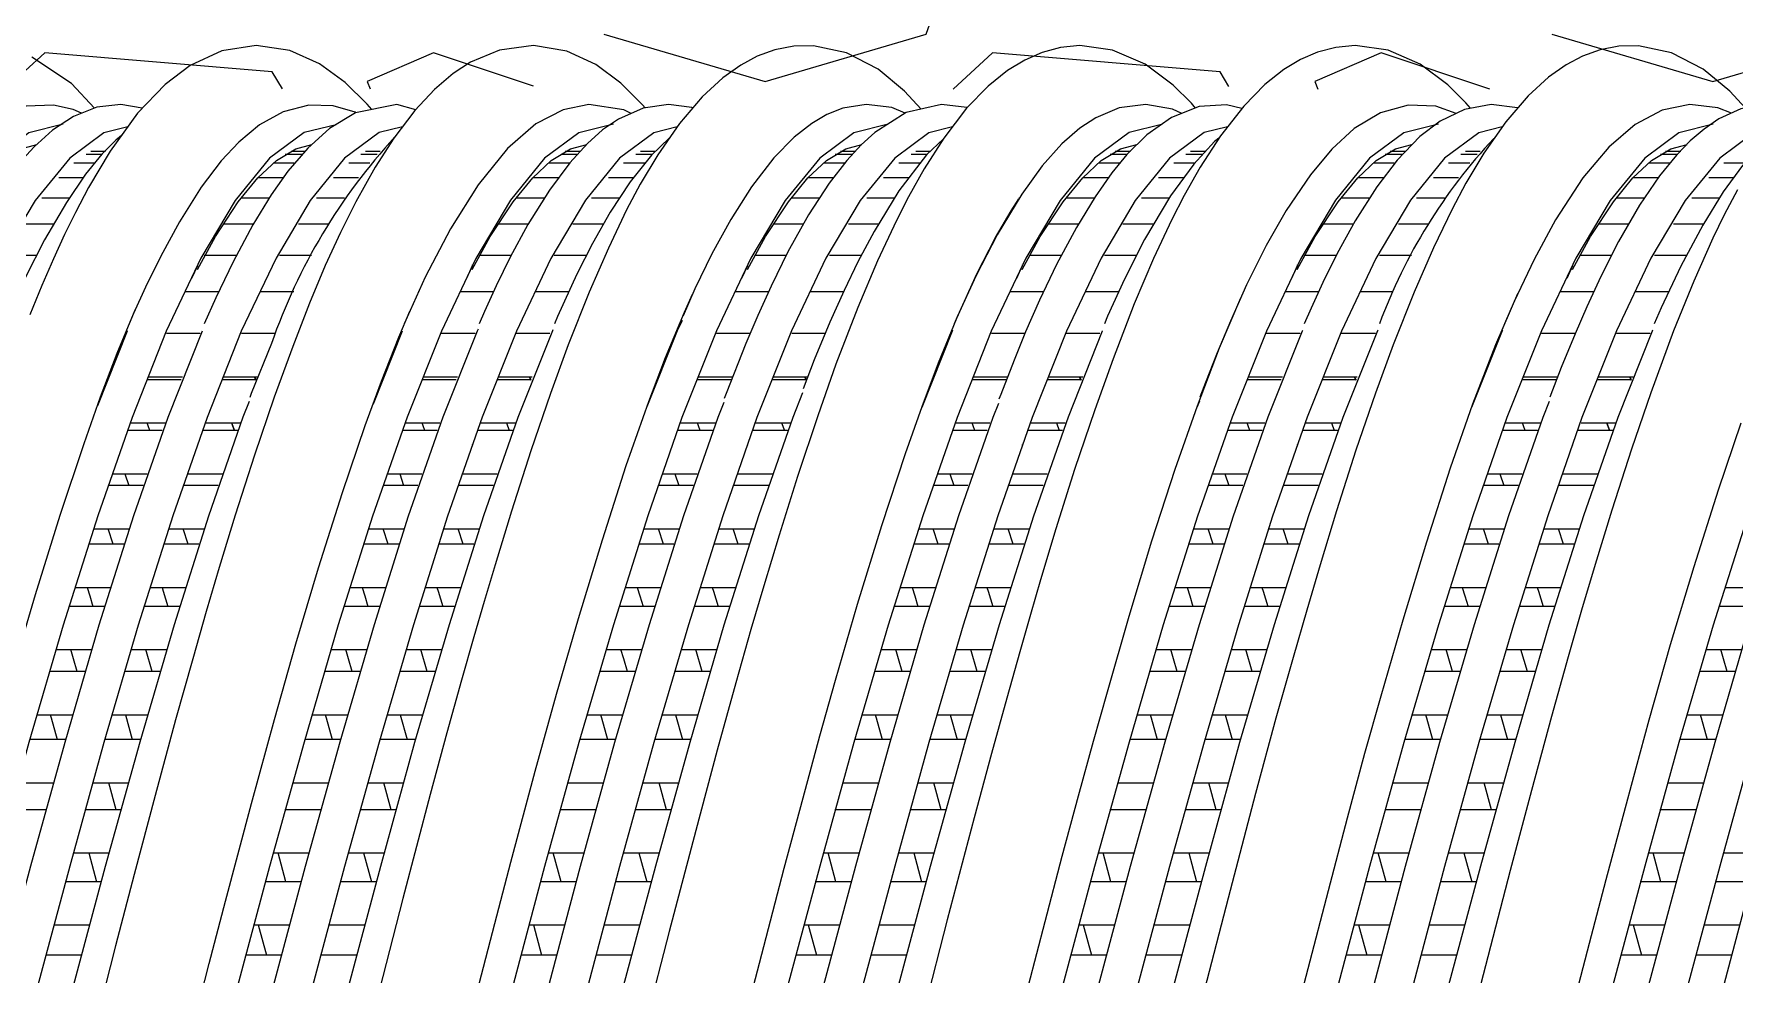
# Model space of a CAD drawing. Header units: millimetres. Extents: x 4229 to 8429, y -1187 to 1783.
# Drawn here: x 7716.8 to 7805.6, y 1086.8 to 1136 of the extents above; entities that cross this region are included whole.
import ezdxf

# ---------------------------------------------------------------- set-up
doc = ezdxf.new("R2010")
doc.units = ezdxf.units.MM

msp = doc.modelspace()

# ---------------------------------------------------------------- linework, layer by layer
at = {"lineweight": 5}
for p, q in [((7763.377, 1135.951), (7765.852, 1142.881)), ((7746.548, 1135.951), (7754.962, 1133.477)), ((7754.962, 1133.477), (7763.377, 1135.951)), ((7796.044, 1135.951), (7804.459, 1133.477)), ((7804.459, 1133.477), (7812.873, 1135.951)), ((7717.345, 1134.962), (7715.291, 1133.086)), ((7729.224, 1133.972), (7717.345, 1134.962)), ((7737.639, 1134.962), (7734.174, 1133.477)), ((7742.861, 1133.221), (7737.639, 1134.962)), ((7766.842, 1134.962), (7764.778, 1133.077)), ((7778.721, 1133.972), (7766.841, 1134.962)), ((7787.135, 1134.962), (7783.67, 1133.477)), ((7792.804, 1133.072), (7787.135, 1134.962)), ((7729.767, 1133.084), (7729.224, 1133.972)), ((7779.183, 1133.216), (7778.721, 1133.972)), ((7734.174, 1133.477), (7734.331, 1133.083)), ((7783.67, 1133.477), (7783.832, 1133.074)), ((7719.973, 1129.196), (7718.865, 1129.196)), ((7720.355, 1129.655), (7719.499, 1129.655)), ((7720.508, 1129.808), (7719.745, 1129.808)), ((7730.372, 1129.196), (7729.277, 1129.196)), ((7730.813, 1129.655), (7729.9, 1129.655)), ((7730.927, 1129.808), (7730.216, 1129.808)), ((7734.327, 1129.196), (7733.218, 1129.196)), ((7734.708, 1129.655), (7733.853, 1129.655)), ((7734.861, 1129.808), (7734.098, 1129.808)), ((7744.767, 1129.196), (7743.647, 1129.196)), ((7745.154, 1129.655), (7744.321, 1129.655)), ((7745.318, 1129.808), (7744.52, 1129.808)), ((7748.684, 1129.196), (7747.576, 1129.196)), ((7749.066, 1129.655), (7748.21, 1129.655)), ((7749.218, 1129.808), (7748.455, 1129.808)), ((7759.103, 1129.196), (7758.009, 1129.196)), ((7759.545, 1129.655), (7758.631, 1129.655)), ((7759.692, 1129.808), (7758.894, 1129.808)), ((7763.058, 1129.196), (7761.95, 1129.196)), ((7763.44, 1129.655), (7762.584, 1129.655)), ((7763.592, 1129.808), (7762.829, 1129.808)), ((7773.492, 1129.196), (7772.372, 1129.196)), ((7773.896, 1129.655), (7772.982, 1129.655)), ((7774.043, 1129.808), (7773.245, 1129.808)), ((7777.409, 1129.196), (7776.301, 1129.196)), ((7777.791, 1129.655), (7776.935, 1129.655)), ((7777.943, 1129.808), (7777.18, 1129.808)), ((7787.815, 1129.196), (7786.72, 1129.196)), ((7788.256, 1129.655), (7787.343, 1129.655)), ((7788.404, 1129.808), (7787.606, 1129.808)), ((7791.77, 1129.196), (7790.661, 1129.196)), ((7792.151, 1129.655), (7791.295, 1129.655)), ((7792.304, 1129.808), (7791.541, 1129.808)), ((7802.227, 1129.196), (7801.107, 1129.196)), ((7802.631, 1129.655), (7801.717, 1129.655)), ((7802.779, 1129.808), (7801.981, 1129.808)), ((7806.145, 1129.196), (7805.036, 1129.196)), ((7719.374, 1128.433), (7718.071, 1128.433)), ((7729.808, 1128.433), (7728.485, 1128.433)), ((7733.727, 1128.433), (7732.424, 1128.433)), ((7744.166, 1128.433), (7742.842, 1128.433)), ((7748.085, 1128.433), (7746.781, 1128.433)), ((7758.544, 1128.433), (7757.204, 1128.433)), ((7762.459, 1128.433), (7761.155, 1128.433)), ((7772.895, 1128.433), (7771.555, 1128.433)), ((7776.81, 1128.433), (7775.506, 1128.433)), ((7787.256, 1128.433), (7785.915, 1128.433)), ((7791.17, 1128.433), (7789.867, 1128.433)), ((7801.626, 1128.433), (7800.303, 1128.433)), ((7805.545, 1128.433), (7804.242, 1128.433)), ((7718.641, 1127.373), (7717.185, 1127.373)), ((7725.141, 1127.373), (7725.139, 1127.373)), ((7725.314, 1127.619), (7725.314, 1127.626)), ((7729.068, 1127.373), (7727.602, 1127.373)), ((7732.994, 1127.373), (7731.538, 1127.373)), ((7739.499, 1127.373), (7739.496, 1127.373)), ((7739.671, 1127.619), (7739.671, 1127.626)), ((7743.425, 1127.373), (7741.959, 1127.373)), ((7747.351, 1127.373), (7745.895, 1127.373)), ((7753.873, 1127.373), (7753.87, 1127.373)), ((7754.045, 1127.619), (7754.045, 1127.626)), ((7757.799, 1127.373), (7756.333, 1127.373)), ((7761.725, 1127.373), (7760.269, 1127.373)), ((7768.224, 1127.373), (7768.221, 1127.373)), ((7768.397, 1127.619), (7768.397, 1127.626)), ((7772.126, 1127.373), (7770.69, 1127.373)), ((7776.076, 1127.373), (7774.62, 1127.373)), ((7782.584, 1127.373), (7782.582, 1127.373)), ((7782.757, 1127.619), (7782.757, 1127.626)), ((7786.511, 1127.373), (7785.045, 1127.373)), ((7790.437, 1127.373), (7788.981, 1127.373)), ((7796.959, 1127.373), (7796.957, 1127.373)), ((7797.132, 1127.619), (7797.132, 1127.626)), ((7800.885, 1127.373), (7799.42, 1127.373)), ((7804.812, 1127.373), (7803.356, 1127.373)), ((7717.804, 1126.021), (7716.24, 1126.021)), ((7728.226, 1126.021), (7726.66, 1126.021)), ((7732.157, 1126.021), (7730.593, 1126.021)), ((7742.6, 1126.021), (7741.017, 1126.021)), ((7746.515, 1126.021), (7744.921, 1126.021)), ((7756.974, 1126.021), (7755.409, 1126.021)), ((7760.889, 1126.021), (7759.324, 1126.021)), ((7771.326, 1126.021), (7769.761, 1126.021)), ((7775.24, 1126.021), (7773.646, 1126.021)), ((7785.686, 1126.021), (7784.121, 1126.021)), ((7789.6, 1126.021), (7788.036, 1126.021)), ((7800.044, 1126.021), (7798.478, 1126.021)), ((7803.975, 1126.021), (7802.411, 1126.021)), ((7716.915, 1124.385), (7715.245, 1124.385)), ((7725.314, 1123.849), (7725.007, 1123.185)), ((7725.314, 1123.89), (7725.314, 1123.849)), ((7727.343, 1124.385), (7725.672, 1124.385)), ((7731.272, 1124.385), (7729.602, 1124.385)), ((7739.671, 1123.849), (7739.364, 1123.185)), ((7739.671, 1123.89), (7739.671, 1123.849)), ((7741.7, 1124.385), (7740.029, 1124.385)), ((7745.626, 1124.385), (7743.956, 1124.385)), ((7754.045, 1123.849), (7753.738, 1123.185)), ((7754.045, 1123.89), (7754.045, 1123.849)), ((7756.074, 1124.385), (7754.403, 1124.385)), ((7760.003, 1124.385), (7758.333, 1124.385)), ((7768.397, 1123.849), (7768.089, 1123.185)), ((7768.397, 1123.89), (7768.397, 1123.849)), ((7770.428, 1124.385), (7768.795, 1124.385)), ((7774.351, 1124.385), (7772.681, 1124.385)), ((7782.757, 1123.849), (7782.45, 1123.185)), ((7782.757, 1123.89), (7782.757, 1123.849)), ((7784.786, 1124.385), (7783.115, 1124.385)), ((7788.715, 1124.385), (7787.045, 1124.385)), ((7797.132, 1123.849), (7796.825, 1123.185)), ((7797.132, 1123.89), (7797.132, 1123.849)), ((7799.161, 1124.385), (7797.49, 1124.385)), ((7803.086, 1124.385), (7801.416, 1124.385)), ((7722.497, 1122.476), (7722.493, 1122.476)), ((7726.413, 1122.476), (7724.702, 1122.476)), ((7730.351, 1122.476), (7728.616, 1122.476)), ((7736.854, 1122.476), (7736.85, 1122.476)), ((7740.77, 1122.476), (7739.059, 1122.476)), ((7744.686, 1122.476), (7742.976, 1122.476)), ((7751.228, 1122.476), (7751.224, 1122.476)), ((7755.144, 1122.476), (7753.433, 1122.476)), ((7759.082, 1122.476), (7757.347, 1122.476)), ((7765.579, 1122.476), (7765.575, 1122.476)), ((7769.495, 1122.476), (7767.784, 1122.476)), ((7773.411, 1122.476), (7771.701, 1122.476)), ((7779.94, 1122.476), (7779.936, 1122.476)), ((7783.856, 1122.476), (7782.145, 1122.476)), ((7787.771, 1122.476), (7786.061, 1122.476)), ((7794.315, 1122.476), (7794.311, 1122.476)), ((7798.23, 1122.476), (7796.52, 1122.476)), ((7802.169, 1122.476), (7800.434, 1122.476)), ((7725.457, 1120.306), (7723.701, 1120.306)), ((7729.368, 1120.306), (7727.618, 1120.306)), ((7736.009, 1120.433), (7734.492, 1116.609)), ((7739.814, 1120.306), (7738.058, 1120.306)), ((7743.725, 1120.306), (7741.976, 1120.306)), ((7754.199, 1120.306), (7752.432, 1120.306)), ((7758.127, 1120.306), (7756.36, 1120.306)), ((7768.539, 1120.306), (7766.783, 1120.306)), ((7772.45, 1120.306), (7770.701, 1120.306)), ((7782.9, 1120.306), (7781.144, 1120.306)), ((7786.839, 1120.306), (7785.072, 1120.306)), ((7797.274, 1120.306), (7795.519, 1120.306)), ((7801.186, 1120.306), (7799.436, 1120.306)), ((7724.474, 1117.888), (7722.691, 1117.888)), ((7722.756, 1118.049), (7724.538, 1118.049)), ((7728.385, 1117.888), (7726.608, 1117.888)), ((7726.694, 1118.049), (7728.476, 1118.049)), ((7728.375, 1117.864), (7728.302, 1118.049)), ((7728.397, 1117.849), (7728.32, 1118.049)), ((7738.832, 1117.888), (7737.048, 1117.888)), ((7737.113, 1118.049), (7738.896, 1118.049)), ((7742.742, 1117.888), (7740.965, 1117.888)), ((7741.029, 1118.049), (7742.807, 1118.049)), ((7742.733, 1117.864), (7742.659, 1118.049)), ((7742.755, 1117.849), (7742.677, 1118.049)), ((7753.206, 1117.888), (7751.422, 1117.888)), ((7751.487, 1118.049), (7753.27, 1118.049)), ((7757.116, 1117.888), (7755.339, 1117.888)), ((7755.426, 1118.049), (7757.207, 1118.049)), ((7757.107, 1117.864), (7757.033, 1118.049)), ((7757.129, 1117.849), (7757.051, 1118.049)), ((7767.557, 1117.888), (7765.774, 1117.888)), ((7765.838, 1118.049), (7767.621, 1118.049)), ((7771.495, 1117.888), (7769.712, 1117.888)), ((7769.777, 1118.049), (7771.559, 1118.049)), ((7771.458, 1117.864), (7771.384, 1118.049)), ((7771.48, 1117.849), (7771.402, 1118.049)), ((7781.917, 1117.888), (7780.134, 1117.888)), ((7780.199, 1118.049), (7781.981, 1118.049)), ((7785.855, 1117.888), (7784.073, 1117.888)), ((7784.115, 1118.049), (7785.892, 1118.049)), ((7785.818, 1117.864), (7785.745, 1118.049)), ((7785.84, 1117.849), (7785.763, 1118.049)), ((7796.292, 1117.888), (7794.509, 1117.888)), ((7794.573, 1118.049), (7796.356, 1118.049)), ((7800.203, 1117.888), (7798.426, 1117.888)), ((7798.512, 1118.049), (7800.294, 1118.049)), ((7800.193, 1117.864), (7800.12, 1118.049)), ((7800.215, 1117.849), (7800.138, 1118.049)), ((7777.644, 1116.775), (7777.51, 1116.438)), ((7723.478, 1115.236), (7721.676, 1115.236)), ((7721.824, 1115.631), (7723.624, 1115.631)), ((7727.417, 1115.236), (7725.616, 1115.236)), ((7725.736, 1115.631), (7727.547, 1115.631)), ((7727.095, 1115.631), (7727.242, 1115.236)), ((7727.097, 1115.631), (7727.246, 1115.236)), ((7737.835, 1115.236), (7736.033, 1115.236)), ((7736.181, 1115.631), (7737.981, 1115.631)), ((7741.765, 1115.236), (7739.951, 1115.236)), ((7740.122, 1115.631), (7741.917, 1115.631)), ((7741.453, 1115.631), (7741.599, 1115.236)), ((7741.454, 1115.631), (7741.603, 1115.236)), ((7752.209, 1115.236), (7750.407, 1115.236)), ((7750.555, 1115.631), (7752.355, 1115.631)), ((7756.139, 1115.236), (7754.325, 1115.236)), ((7754.467, 1115.631), (7756.278, 1115.631)), ((7755.827, 1115.631), (7755.973, 1115.236)), ((7755.828, 1115.631), (7755.977, 1115.236)), ((7766.56, 1115.236), (7764.758, 1115.236)), ((7764.906, 1115.631), (7766.706, 1115.631)), ((7770.499, 1115.236), (7768.698, 1115.236)), ((7768.818, 1115.631), (7770.629, 1115.631)), ((7770.178, 1115.631), (7770.324, 1115.236)), ((7770.179, 1115.631), (7770.328, 1115.236)), ((7780.921, 1115.236), (7779.119, 1115.236)), ((7779.267, 1115.631), (7781.067, 1115.631)), ((7784.851, 1115.236), (7783.037, 1115.236)), ((7783.208, 1115.631), (7785.002, 1115.631)), ((7784.538, 1115.631), (7784.685, 1115.236)), ((7784.54, 1115.631), (7784.689, 1115.236)), ((7795.296, 1115.236), (7793.494, 1115.236)), ((7793.642, 1115.631), (7795.442, 1115.631)), ((7799.234, 1115.236), (7797.433, 1115.236)), ((7797.583, 1115.631), (7799.377, 1115.631)), ((7798.913, 1115.631), (7799.06, 1115.236)), ((7798.915, 1115.631), (7799.063, 1115.236)), ((7725.314, 1114.505), (7725.314, 1114.473)), ((7739.671, 1114.505), (7739.671, 1114.473)), ((7754.045, 1114.505), (7754.045, 1114.473)), ((7768.397, 1114.505), (7768.397, 1114.473)), ((7782.757, 1114.505), (7782.757, 1114.473)), ((7797.132, 1114.505), (7797.132, 1114.473)), ((7722.476, 1112.367), (7720.661, 1112.367)), ((7720.874, 1112.979), (7722.687, 1112.979)), ((7721.523, 1112.979), (7721.731, 1112.367)), ((7726.408, 1112.367), (7724.577, 1112.367)), ((7724.783, 1112.979), (7726.62, 1112.979)), ((7736.834, 1112.367), (7735.019, 1112.367)), ((7735.231, 1112.979), (7737.045, 1112.979)), ((7735.88, 1112.979), (7736.088, 1112.367)), ((7740.765, 1112.367), (7738.934, 1112.367)), ((7739.14, 1112.979), (7740.969, 1112.979)), ((7751.208, 1112.367), (7749.393, 1112.367)), ((7749.605, 1112.979), (7751.419, 1112.979)), ((7750.254, 1112.979), (7750.462, 1112.367)), ((7755.139, 1112.367), (7753.308, 1112.367)), ((7753.514, 1112.979), (7755.343, 1112.979)), ((7765.559, 1112.367), (7763.744, 1112.367)), ((7763.956, 1112.979), (7765.77, 1112.979)), ((7764.605, 1112.979), (7764.813, 1112.367)), ((7769.49, 1112.367), (7767.66, 1112.367)), ((7767.865, 1112.979), (7769.694, 1112.979)), ((7779.919, 1112.367), (7778.104, 1112.367)), ((7778.317, 1112.979), (7780.13, 1112.979)), ((7778.965, 1112.979), (7779.174, 1112.367)), ((7783.851, 1112.367), (7782.02, 1112.367)), ((7782.225, 1112.979), (7784.054, 1112.979)), ((7794.294, 1112.367), (7792.479, 1112.367)), ((7792.692, 1112.979), (7794.505, 1112.979)), ((7793.34, 1112.979), (7793.549, 1112.367)), ((7798.234, 1112.367), (7796.395, 1112.367)), ((7796.6, 1112.979), (7798.429, 1112.979)), ((7719.91, 1110.11), (7721.737, 1110.11)), ((7720.92, 1109.299), (7720.66, 1110.11)), ((7723.827, 1110.11), (7725.658, 1110.11)), ((7724.833, 1109.299), (7724.573, 1110.11)), ((7734.267, 1110.11), (7736.094, 1110.11)), ((7735.277, 1109.299), (7735.017, 1110.11)), ((7738.184, 1110.11), (7740.015, 1110.11)), ((7739.19, 1109.299), (7738.93, 1110.11)), ((7748.641, 1110.11), (7750.468, 1110.11)), ((7749.651, 1109.299), (7749.391, 1110.11)), ((7752.558, 1110.11), (7754.389, 1110.11)), ((7753.564, 1109.299), (7753.304, 1110.11)), ((7762.992, 1110.11), (7764.819, 1110.11)), ((7764.002, 1109.299), (7763.742, 1110.11)), ((7766.909, 1110.11), (7768.74, 1110.11)), ((7767.915, 1109.299), (7767.655, 1110.11)), ((7777.353, 1110.11), (7779.18, 1110.11)), ((7778.362, 1109.299), (7778.103, 1110.11)), ((7781.269, 1110.11), (7783.101, 1110.11)), ((7782.276, 1109.299), (7782.016, 1110.11)), ((7791.728, 1110.11), (7793.555, 1110.11)), ((7792.737, 1109.299), (7792.478, 1110.11)), ((7795.644, 1110.11), (7797.476, 1110.11)), ((7796.651, 1109.299), (7796.391, 1110.11)), ((7721.474, 1109.299), (7719.648, 1109.299)), ((7725.391, 1109.299), (7723.561, 1109.299)), ((7735.831, 1109.299), (7734.005, 1109.299)), ((7739.748, 1109.299), (7737.918, 1109.299)), ((7750.205, 1109.299), (7748.379, 1109.299)), ((7754.122, 1109.299), (7752.292, 1109.299)), ((7764.556, 1109.299), (7762.73, 1109.299)), ((7768.473, 1109.299), (7766.643, 1109.299)), ((7778.916, 1109.299), (7777.091, 1109.299)), ((7782.853, 1109.299), (7781.004, 1109.299)), ((7793.291, 1109.299), (7791.466, 1109.299)), ((7797.208, 1109.299), (7795.378, 1109.299)), ((7718.932, 1107.042), (7720.778, 1107.042)), ((7722.851, 1107.042), (7724.683, 1107.042)), ((7733.289, 1107.042), (7735.136, 1107.042)), ((7737.208, 1107.042), (7739.041, 1107.042)), ((7747.663, 1107.042), (7749.51, 1107.042)), ((7751.582, 1107.042), (7753.415, 1107.042)), ((7762.014, 1107.042), (7763.861, 1107.042)), ((7765.933, 1107.042), (7767.766, 1107.042)), ((7776.375, 1107.042), (7778.221, 1107.042)), ((7780.293, 1107.042), (7782.126, 1107.042)), ((7790.75, 1107.042), (7792.596, 1107.042)), ((7794.668, 1107.042), (7796.501, 1107.042)), ((7805.1, 1107.042), (7806.946, 1107.042)), ((7720.474, 1106.051), (7718.63, 1106.051)), ((7724.373, 1106.051), (7722.539, 1106.051)), ((7734.831, 1106.051), (7732.988, 1106.051)), ((7738.73, 1106.051), (7736.896, 1106.051)), ((7749.205, 1106.051), (7747.362, 1106.051)), ((7753.104, 1106.051), (7751.27, 1106.051)), ((7763.556, 1106.051), (7761.713, 1106.051)), ((7767.455, 1106.051), (7765.621, 1106.051)), ((7777.916, 1106.051), (7776.073, 1106.051)), ((7781.816, 1106.051), (7779.981, 1106.051)), ((7792.291, 1106.051), (7790.448, 1106.051)), ((7796.191, 1106.051), (7794.356, 1106.051)), ((7806.641, 1106.051), (7804.798, 1106.051)), ((7717.944, 1103.794), (7719.78, 1103.794)), ((7721.862, 1103.794), (7723.695, 1103.794)), ((7722.954, 1102.642), (7722.622, 1103.794)), ((7732.301, 1103.794), (7734.137, 1103.794)), ((7736.219, 1103.794), (7738.052, 1103.794)), ((7737.311, 1102.642), (7736.98, 1103.794)), ((7746.675, 1103.794), (7748.511, 1103.794)), ((7750.593, 1103.794), (7752.426, 1103.794)), ((7751.685, 1102.642), (7751.354, 1103.794)), ((7761.026, 1103.794), (7762.862, 1103.794)), ((7764.944, 1103.794), (7766.777, 1103.794)), ((7766.036, 1102.642), (7765.705, 1103.794)), ((7775.387, 1103.794), (7777.223, 1103.794)), ((7779.305, 1103.794), (7781.138, 1103.794)), ((7780.397, 1102.642), (7780.065, 1103.794)), ((7789.762, 1103.794), (7791.598, 1103.794)), ((7793.68, 1103.794), (7795.513, 1103.794)), ((7794.772, 1102.642), (7794.44, 1103.794)), ((7804.112, 1103.794), (7805.948, 1103.794)), ((7719.442, 1102.642), (7717.594, 1102.642)), ((7723.354, 1102.642), (7721.519, 1102.642)), ((7733.799, 1102.642), (7731.951, 1102.642)), ((7737.711, 1102.642), (7735.877, 1102.642)), ((7748.173, 1102.642), (7746.325, 1102.642)), ((7752.085, 1102.642), (7750.251, 1102.642)), ((7762.524, 1102.642), (7760.676, 1102.642)), ((7766.437, 1102.642), (7764.602, 1102.642)), ((7776.885, 1102.642), (7775.037, 1102.642)), ((7780.797, 1102.642), (7778.962, 1102.642)), ((7791.26, 1102.642), (7789.412, 1102.642)), ((7795.172, 1102.642), (7793.337, 1102.642)), ((7805.61, 1102.642), (7803.762, 1102.642)), ((7716.934, 1100.385), (7718.791, 1100.385)), ((7720.848, 1100.385), (7722.699, 1100.385)), ((7721.553, 1100.385), (7721.913, 1099.094)), ((7731.291, 1100.385), (7733.148, 1100.385)), ((7735.206, 1100.385), (7737.056, 1100.385)), ((7735.91, 1100.385), (7736.27, 1099.094)), ((7745.665, 1100.385), (7747.522, 1100.385)), ((7749.58, 1100.385), (7751.43, 1100.385)), ((7750.284, 1100.385), (7750.644, 1099.094)), ((7760.016, 1100.385), (7761.873, 1100.385)), ((7763.931, 1100.385), (7765.781, 1100.385)), ((7764.635, 1100.385), (7764.995, 1099.094)), ((7774.377, 1100.385), (7776.233, 1100.385)), ((7778.291, 1100.385), (7780.142, 1100.385)), ((7778.996, 1100.385), (7779.356, 1099.094)), ((7788.751, 1100.385), (7790.608, 1100.385)), ((7792.666, 1100.385), (7794.517, 1100.385)), ((7793.37, 1100.385), (7793.731, 1099.094)), ((7803.101, 1100.385), (7804.958, 1100.385)), ((7718.418, 1099.094), (7716.566, 1099.094)), ((7722.337, 1099.094), (7720.476, 1099.094)), ((7732.775, 1099.094), (7730.923, 1099.094)), ((7736.694, 1099.094), (7734.833, 1099.094)), ((7747.149, 1099.094), (7745.297, 1099.094)), ((7751.068, 1099.094), (7749.207, 1099.094)), ((7761.5, 1099.094), (7759.648, 1099.094)), ((7765.419, 1099.094), (7763.558, 1099.094)), ((7775.861, 1099.094), (7774.009, 1099.094)), ((7779.779, 1099.094), (7777.919, 1099.094)), ((7790.236, 1099.094), (7788.384, 1099.094)), ((7794.154, 1099.094), (7792.294, 1099.094)), ((7804.586, 1099.094), (7802.734, 1099.094)), ((7715.924, 1096.838), (7717.774, 1096.838)), ((7719.846, 1096.838), (7721.703, 1096.838)), ((7721.077, 1095.429), (7720.692, 1096.838)), ((7730.281, 1096.838), (7732.132, 1096.838)), ((7734.203, 1096.838), (7736.06, 1096.838)), ((7735.434, 1095.429), (7735.049, 1096.838)), ((7744.655, 1096.838), (7746.506, 1096.838)), ((7748.577, 1096.838), (7750.434, 1096.838)), ((7749.808, 1095.429), (7749.423, 1096.838)), ((7759.006, 1096.838), (7760.857, 1096.838)), ((7762.928, 1096.838), (7764.785, 1096.838)), ((7764.159, 1095.429), (7763.774, 1096.838)), ((7773.366, 1096.838), (7775.217, 1096.838)), ((7777.289, 1096.838), (7779.146, 1096.838)), ((7778.52, 1095.429), (7778.135, 1096.838)), ((7787.741, 1096.838), (7789.592, 1096.838)), ((7791.664, 1096.838), (7793.521, 1096.838)), ((7792.895, 1095.429), (7792.51, 1096.838)), ((7802.091, 1096.838), (7803.942, 1096.838)), ((7717.388, 1095.429), (7715.523, 1095.429)), ((7721.316, 1095.429), (7719.453, 1095.429)), ((7731.745, 1095.429), (7729.88, 1095.429)), ((7735.673, 1095.429), (7733.81, 1095.429)), ((7746.119, 1095.429), (7744.254, 1095.429)), ((7750.047, 1095.429), (7748.184, 1095.429)), ((7760.47, 1095.429), (7758.605, 1095.429)), ((7764.398, 1095.429), (7762.535, 1095.429)), ((7774.831, 1095.429), (7772.965, 1095.429)), ((7778.759, 1095.429), (7776.896, 1095.429)), ((7789.206, 1095.429), (7787.34, 1095.429)), ((7793.134, 1095.429), (7791.271, 1095.429)), ((7803.556, 1095.429), (7801.69, 1095.429)), ((7718.826, 1093.172), (7720.697, 1093.172)), ((7719.642, 1093.172), (7720.05, 1091.669)), ((7729.269, 1093.172), (7731.126, 1093.172)), ((7729.94, 1091.669), (7729.528, 1093.172)), ((7733.183, 1093.172), (7735.054, 1093.172)), ((7733.999, 1093.172), (7734.408, 1091.669)), ((7743.643, 1093.172), (7745.5, 1093.172)), ((7744.314, 1091.669), (7743.902, 1093.172)), ((7747.557, 1093.172), (7749.428, 1093.172)), ((7748.373, 1093.172), (7748.782, 1091.669)), ((7757.994, 1093.172), (7759.851, 1093.172)), ((7758.665, 1091.669), (7758.253, 1093.172)), ((7761.908, 1093.172), (7763.779, 1093.172)), ((7762.724, 1093.172), (7763.133, 1091.669)), ((7772.354, 1093.172), (7774.212, 1093.172)), ((7773.026, 1091.669), (7772.614, 1093.172)), ((7776.269, 1093.172), (7778.14, 1093.172)), ((7777.085, 1093.172), (7777.493, 1091.669)), ((7786.729, 1093.172), (7788.587, 1093.172)), ((7787.401, 1091.669), (7786.989, 1093.172)), ((7790.644, 1093.172), (7792.515, 1093.172)), ((7791.46, 1093.172), (7791.868, 1091.669)), ((7801.079, 1093.172), (7802.937, 1093.172)), ((7801.751, 1091.669), (7801.338, 1093.172)), ((7804.993, 1093.172), (7806.865, 1093.172)), ((7720.287, 1091.669), (7718.423, 1091.669)), ((7730.724, 1091.669), (7728.862, 1091.669)), ((7734.644, 1091.669), (7732.78, 1091.669)), ((7745.098, 1091.669), (7743.236, 1091.669)), ((7749.018, 1091.669), (7747.154, 1091.669)), ((7759.449, 1091.669), (7757.587, 1091.669)), ((7763.369, 1091.669), (7761.505, 1091.669)), ((7773.809, 1091.669), (7771.947, 1091.669)), ((7777.73, 1091.669), (7775.866, 1091.669)), ((7788.184, 1091.669), (7786.322, 1091.669)), ((7792.105, 1091.669), (7790.241, 1091.669)), ((7802.534, 1091.669), (7800.672, 1091.669)), ((7806.455, 1091.669), (7804.591, 1091.669)), ((7717.818, 1089.412), (7719.678, 1089.412)), ((7728.257, 1089.412), (7730.121, 1089.412)), ((7728.494, 1089.412), (7728.92, 1087.838)), ((7732.175, 1089.412), (7734.035, 1089.412)), ((7742.631, 1089.412), (7744.495, 1089.412)), ((7742.868, 1089.412), (7743.294, 1087.838)), ((7746.549, 1089.412), (7748.409, 1089.412)), ((7756.982, 1089.412), (7758.846, 1089.412)), ((7757.22, 1089.412), (7757.645, 1087.838)), ((7760.9, 1089.412), (7762.76, 1089.412)), ((7771.343, 1089.412), (7773.207, 1089.412)), ((7771.58, 1089.412), (7772.006, 1087.838)), ((7775.261, 1089.412), (7777.121, 1089.412)), ((7785.718, 1089.412), (7787.582, 1089.412)), ((7785.955, 1089.412), (7786.381, 1087.838)), ((7789.636, 1089.412), (7791.496, 1089.412)), ((7800.068, 1089.412), (7801.932, 1089.412)), ((7800.305, 1089.412), (7800.731, 1087.838)), ((7803.986, 1089.412), (7805.846, 1089.412)), ((7719.254, 1087.838), (7717.398, 1087.838)), ((7729.701, 1087.838), (7727.837, 1087.838)), ((7733.611, 1087.838), (7731.756, 1087.838)), ((7744.075, 1087.838), (7742.211, 1087.838)), ((7747.985, 1087.838), (7746.13, 1087.838)), ((7758.427, 1087.838), (7756.562, 1087.838)), ((7762.336, 1087.838), (7760.481, 1087.838)), ((7772.787, 1087.838), (7770.922, 1087.838)), ((7776.697, 1087.838), (7774.841, 1087.838)), ((7787.162, 1087.838), (7785.297, 1087.838)), ((7791.072, 1087.838), (7789.216, 1087.838)), ((7801.512, 1087.838), (7799.647, 1087.838)), ((7805.422, 1087.838), (7803.566, 1087.838))]:
    msp.add_line(p, q, dxfattribs=at)
at = {"lineweight": 5, "flags": 128}
for points in [[(7734.419, 1132.001), (7734.19, 1132.279), (7733.029, 1133.426), (7731.691, 1134.394), (7730.141, 1135.083), (7728.385, 1135.348), (7726.591, 1135.07), (7724.94, 1134.307), (7723.626, 1133.321), (7722.185, 1131.813), (7720.752, 1129.823), (7719.634, 1127.928), (7718.951, 1126.635), (7718.381, 1125.475), (7717.794, 1124.203), (7717.187, 1122.808), (7716.56, 1121.28)], [(7748.699, 1132.09), (7748.563, 1132.256), (7747.423, 1133.392), (7746.123, 1134.353), (7744.613, 1135.053), (7742.867, 1135.347), (7741.094, 1135.114), (7739.578, 1134.476), (7738.67, 1133.883), (7737.701, 1133.058), (7736.673, 1131.95), (7735.581, 1130.513), (7734.598, 1128.988), (7733.587, 1127.185), (7732.784, 1125.581), (7731.995, 1123.85), (7731.176, 1121.891), (7730.295, 1119.629), (7729.331, 1116.989), (7728.29, 1113.945), (7727.282, 1110.815), (7726.446, 1108.075), (7725.778, 1105.79), (7725.07, 1103.307), (7724.179, 1100.117), (7723.104, 1096.178), (7722.007, 1092.053), (7721.039, 1088.322), (7720.2, 1085.025)], [(7763.121, 1132.026), (7762.252, 1132.969), (7760.869, 1134.112), (7759.217, 1134.968), (7757.483, 1135.336), (7756.456, 1135.312), (7755.476, 1135.121), (7754.558, 1134.787), (7753.695, 1134.327), (7752.751, 1133.655), (7751.681, 1132.669), (7750.492, 1131.278), (7749.355, 1129.644), (7748.441, 1128.104), (7747.733, 1126.764), (7746.78, 1124.769), (7745.774, 1122.458), (7744.68, 1119.707), (7743.748, 1117.172), (7742.726, 1114.182), (7741.718, 1111.019), (7740.865, 1108.224), (7740.295, 1106.308), (7739.759, 1104.465), (7739.11, 1102.191), (7738.346, 1099.45), (7737.474, 1096.229), (7736.05, 1090.786), (7734.824, 1086.038)], [(7777.438, 1132.078), (7777.229, 1132.331), (7776.278, 1133.283), (7774.807, 1134.376), (7773.114, 1135.116), (7771.392, 1135.347), (7770.388, 1135.247), (7769.429, 1134.987), (7768.525, 1134.592), (7767.628, 1134.046), (7766.615, 1133.235), (7765.488, 1132.07), (7764.293, 1130.511), (7763.279, 1128.911), (7762.459, 1127.448), (7761.823, 1126.208), (7760.835, 1124.104), (7759.8, 1121.665), (7758.665, 1118.709), (7757.711, 1115.999), (7756.657, 1112.828), (7755.69, 1109.769), (7754.89, 1107.13), (7754.222, 1104.851), (7753.429, 1102.055), (7752.468, 1098.539), (7751.347, 1094.345), (7749.96, 1089.068), (7748.792, 1084.544)], [(7791.797, 1132.07), (7791.558, 1132.357), (7790.619, 1133.294), (7789.177, 1134.372), (7787.508, 1135.11), (7785.785, 1135.347), (7784.776, 1135.252), (7783.82, 1135), (7782.926, 1134.617), (7782.051, 1134.094), (7781.061, 1133.313), (7779.959, 1132.184), (7778.75, 1130.632), (7777.691, 1129), (7776.845, 1127.51), (7776.201, 1126.261), (7775.243, 1124.219), (7774.245, 1121.85), (7773.137, 1118.976), (7772.182, 1116.319), (7771.128, 1113.195), (7770.148, 1110.108), (7769.342, 1107.436), (7768.819, 1105.635), (7768.259, 1103.673), (7767.58, 1101.255), (7766.781, 1098.359), (7765.876, 1095.007), (7764.474, 1089.677), (7763.306, 1085.106)], [(7806.156, 1132.081), (7805.338, 1132.968), (7803.959, 1134.109), (7802.307, 1134.967), (7800.57, 1135.336), (7799.543, 1135.312), (7798.567, 1135.123), (7797.656, 1134.792), (7796.807, 1134.343), (7795.88, 1133.69), (7794.823, 1132.727), (7793.641, 1131.361), (7792.491, 1129.723), (7791.562, 1128.166), (7790.837, 1126.799), (7789.869, 1124.777), (7788.859, 1122.457), (7787.769, 1119.716), (7786.841, 1117.193), (7785.823, 1114.216), (7784.809, 1111.039), (7783.95, 1108.222), (7783.248, 1105.853), (7782.534, 1103.386), (7781.64, 1100.206), (7780.573, 1096.281), (7779.143, 1090.815), (7777.911, 1086.043)], [(7719.937, 1132.079), (7718.738, 1133.368), (7716.663, 1134.749)], [(7719.265, 1131.815), (7718.834, 1132.007), (7717.794, 1132.242), (7716.371, 1132.179), (7715.035, 1131.707), (7713.918, 1130.992), (7713.075, 1130.259), (7712.12, 1129.222), (7711.055, 1127.805), (7710.026, 1126.167), (7709.163, 1124.584), (7708.45, 1123.139), (7707.849, 1121.841), (7707.405, 1120.82)], [(7722.436, 1132.076), (7721.325, 1132.269), (7720.057, 1132.126), (7718.845, 1131.65), (7717.747, 1130.922), (7716.796, 1130.062), (7716.193, 1129.405), (7715.485, 1128.521), (7714.675, 1127.358), (7713.778, 1125.876), (7712.956, 1124.336), (7712.096, 1122.559), (7711.417, 1121.048), (7710.786, 1119.558), (7710.022, 1117.645), (7709.776, 1116.988)], [(7733.609, 1131.836), (7733.548, 1131.869), (7732.403, 1132.207), (7731.139, 1132.241), (7729.798, 1131.888), (7728.556, 1131.2), (7727.479, 1130.309), (7726.56, 1129.325), (7725.516, 1127.944), (7724.386, 1126.142), (7723.403, 1124.339), (7722.611, 1122.728), (7721.983, 1121.35), (7721.752, 1120.809)], [(7736.715, 1131.995), (7735.728, 1132.267), (7733.579, 1131.829), (7732.213, 1131.009), (7731.081, 1129.994), (7730.042, 1128.782), (7729.173, 1127.553), (7728.21, 1125.979), (7727.177, 1124.055), (7726.27, 1122.17), (7725.671, 1120.812)], [(7747.963, 1131.796), (7747.593, 1131.996), (7745.754, 1132.263), (7744.411, 1131.988), (7742.99, 1131.255), (7741.512, 1129.973), (7739.972, 1128.069), (7738.527, 1125.771), (7737.212, 1123.245), (7736.12, 1120.817)], [(7751.189, 1132.093), (7751.141, 1132.11), (7749.919, 1132.27), (7748.603, 1132.076), (7747.307, 1131.508), (7746.48, 1130.94), (7745.688, 1130.236), (7744.767, 1129.221), (7743.699, 1127.793), (7742.58, 1126.006), (7741.649, 1124.291), (7740.915, 1122.79), (7740.309, 1121.453), (7740.039, 1120.805)], [(7762.284, 1131.817), (7761.578, 1132.11), (7760.248, 1132.269), (7759.02, 1132.07), (7758.193, 1131.744), (7757.404, 1131.282), (7756.486, 1130.562), (7755.424, 1129.479), (7754.255, 1127.971), (7753.167, 1126.263), (7752.19, 1124.47), (7751.298, 1122.635), (7750.691, 1121.224)], [(7765.518, 1132.102), (7765.502, 1132.109), (7764.177, 1132.269), (7762.325, 1131.843), (7760.693, 1130.809), (7759.988, 1130.17), (7759.229, 1129.347), (7758.305, 1128.158), (7757.225, 1126.499), (7756.158, 1124.565), (7755.284, 1122.78), (7754.592, 1121.251), (7753.966, 1119.786), (7752.927, 1117.175), (7752.829, 1116.907)], [(7776.727, 1131.802), (7776.244, 1132.017), (7774.849, 1132.269), (7773.458, 1132.089), (7772.239, 1131.575), (7771.402, 1131.025), (7770.469, 1130.216), (7769.438, 1129.072), (7768.364, 1127.59), (7767.086, 1125.461), (7765.989, 1123.339), (7764.99, 1121.172), (7764.838, 1120.806)], [(7779.856, 1132.052), (7779.068, 1132.251), (7777.64, 1132.156), (7776.193, 1131.595), (7774.905, 1130.691), (7773.857, 1129.661), (7773.067, 1128.703), (7772.193, 1127.452), (7771.218, 1125.842), (7770.187, 1123.905), (7769.298, 1122.042), (7768.571, 1120.389), (7767.966, 1118.921), (7767.267, 1117.122), (7767.175, 1116.87)], [(7791.051, 1131.803), (7789.992, 1132.183), (7788.547, 1132.237), (7787.101, 1131.831), (7785.735, 1131.008), (7784.563, 1129.937), (7783.441, 1128.596), (7782.175, 1126.725), (7781.134, 1124.9), (7780.111, 1122.852), (7779.261, 1120.955), (7778.575, 1119.303), (7777.958, 1117.741), (7777.674, 1116.986)], [(7794.276, 1132.095), (7794.258, 1132.102), (7792.882, 1132.268), (7791.491, 1132.014), (7790.223, 1131.405), (7789.161, 1130.6), (7787.97, 1129.362), (7786.908, 1127.972), (7785.779, 1126.2), (7784.832, 1124.48), (7784.084, 1122.968), (7783.476, 1121.637), (7783.124, 1120.812)], [(7805.428, 1131.813), (7804.714, 1132.097), (7803.264, 1132.266), (7801.819, 1131.975), (7800.402, 1131.222), (7799.031, 1130.044), (7797.676, 1128.437), (7796.244, 1126.248), (7795.123, 1124.168), (7794.081, 1121.976), (7793.577, 1120.816)], [(7808.609, 1132.084), (7808.471, 1132.139), (7807.156, 1132.265), (7805.923, 1132.038), (7804.779, 1131.517), (7803.998, 1130.985), (7803.283, 1130.372), (7802.559, 1129.626), (7801.673, 1128.543), (7800.63, 1127.019), (7799.527, 1125.108), (7798.612, 1123.29), (7797.877, 1121.701), (7797.265, 1120.293), (7796.542, 1118.532), (7795.941, 1116.974)], [(7718.308, 1131.244), (7718.306, 1131.244), (7716.518, 1130.797), (7714.731, 1129.464), (7712.92, 1127.258), (7711.133, 1124.235), (7709.345, 1120.439), (7707.534, 1115.914), (7705.747, 1110.775), (7703.959, 1105.094), (7702.149, 1098.938), (7700.361, 1092.467), (7698.574, 1085.765), (7696.763, 1078.916), (7694.975, 1072.097), (7693.188, 1065.395), (7691.377, 1058.896), (7689.59, 1052.767), (7687.802, 1047.085), (7685.992, 1041.925), (7684.204, 1037.419)], [(7721.677, 1131.107), (7720.437, 1130.797), (7718.649, 1129.464), (7716.839, 1127.258), (7715.051, 1124.235), (7713.264, 1120.439), (7711.453, 1115.914), (7709.666, 1110.775), (7707.878, 1105.094), (7706.067, 1098.938), (7704.28, 1092.467), (7702.492, 1085.765), (7700.682, 1078.916), (7698.894, 1072.097), (7697.107, 1065.395), (7695.296, 1058.896), (7693.508, 1052.767), (7691.721, 1047.085), (7689.91, 1041.925), (7688.123, 1037.419), (7688.115, 1037.402)], [(7732.556, 1131.214), (7730.888, 1130.798), (7729.077, 1129.459), (7727.29, 1127.262), (7725.502, 1124.24), (7723.691, 1120.427), (7721.904, 1115.921), (7720.116, 1110.783), (7718.306, 1105.077), (7716.518, 1098.947), (7714.731, 1092.477), (7712.92, 1085.745), (7709.345, 1072.107), (7707.534, 1065.376), (7705.747, 1058.905), (7703.959, 1052.775), (7702.149, 1047.069), (7700.361, 1041.932), (7698.574, 1037.425), (7698.562, 1037.402)], [(7736.029, 1131.103), (7734.807, 1130.798), (7732.996, 1129.459), (7731.208, 1127.262), (7729.421, 1124.24), (7727.61, 1120.427), (7725.823, 1115.921), (7724.035, 1110.783), (7722.225, 1105.077), (7720.437, 1098.947), (7718.649, 1092.477), (7716.839, 1085.745), (7713.264, 1072.107), (7711.453, 1065.376), (7709.666, 1058.905), (7707.878, 1052.775), (7706.067, 1047.069), (7704.28, 1041.932), (7702.492, 1037.425), (7702.429, 1037.292)], [(7747.042, 1131.244), (7745.234, 1130.795), (7743.447, 1129.462), (7741.659, 1127.266), (7739.849, 1124.23), (7738.061, 1120.433), (7736.274, 1115.928), (7734.463, 1110.768), (7732.675, 1105.085), (7730.888, 1098.957), (7729.077, 1092.458), (7727.29, 1085.755), (7725.502, 1078.936), (7723.691, 1072.087), (7721.904, 1065.385), (7720.116, 1058.914), (7718.306, 1052.758), (7716.518, 1047.077), (7714.731, 1041.938), (7712.92, 1037.413), (7712.909, 1037.39)], [(7750.365, 1131.096), (7749.153, 1130.795), (7747.366, 1129.462), (7745.578, 1127.266), (7743.767, 1124.23), (7741.98, 1120.433), (7740.192, 1115.928), (7738.382, 1110.768), (7736.594, 1105.085), (7734.807, 1098.957), (7732.996, 1092.458), (7731.208, 1085.755), (7729.421, 1078.936), (7727.61, 1072.087), (7725.823, 1065.385), (7724.035, 1058.914), (7722.225, 1052.758), (7720.437, 1047.077), (7718.649, 1041.938), (7716.839, 1037.413)], [(7761.394, 1131.244), (7761.391, 1131.244), (7759.604, 1130.797), (7757.816, 1129.464), (7756.006, 1127.258), (7754.218, 1124.235), (7752.431, 1120.439), (7750.62, 1115.914), (7748.832, 1110.775), (7747.045, 1105.094), (7745.234, 1098.938), (7743.447, 1092.467), (7741.659, 1085.765), (7739.849, 1078.916), (7738.061, 1072.097), (7736.274, 1065.395), (7734.463, 1058.896), (7732.675, 1052.767), (7730.888, 1047.085), (7729.077, 1041.925), (7727.29, 1037.419), (7727.285, 1037.409)], [(7764.747, 1131.103), (7763.523, 1130.797), (7761.735, 1129.464), (7759.924, 1127.258), (7758.137, 1124.235), (7756.349, 1120.439), (7754.539, 1115.914), (7752.751, 1110.775), (7750.964, 1105.094), (7749.153, 1098.938), (7747.366, 1092.467), (7745.578, 1085.765), (7743.767, 1078.916), (7741.98, 1072.097), (7740.192, 1065.395), (7738.382, 1058.896), (7736.594, 1052.767), (7734.807, 1047.085), (7732.996, 1041.925), (7731.208, 1037.419), (7731.192, 1037.385)], [(7775.657, 1131.218), (7773.973, 1130.798), (7772.163, 1129.459), (7770.375, 1127.262), (7768.588, 1124.24), (7766.777, 1120.427), (7764.99, 1115.921), (7763.202, 1110.783), (7761.391, 1105.077), (7759.604, 1098.947), (7757.816, 1092.477), (7756.006, 1085.745), (7752.431, 1072.107), (7750.62, 1065.376), (7748.832, 1058.905), (7747.045, 1052.775), (7745.234, 1047.069), (7743.447, 1041.932), (7741.659, 1037.425)], [(7779.117, 1131.104), (7777.892, 1130.798), (7776.082, 1129.459), (7774.294, 1127.262), (7772.507, 1124.24), (7770.696, 1120.427), (7768.908, 1115.921), (7767.121, 1110.783), (7765.31, 1105.077), (7763.523, 1098.947), (7761.735, 1092.477), (7759.924, 1085.745), (7756.349, 1072.107), (7754.539, 1065.376), (7752.751, 1058.905), (7750.964, 1052.775), (7749.153, 1047.069), (7747.366, 1041.932), (7745.578, 1037.425)], [(7790.128, 1131.244), (7788.32, 1130.795), (7786.532, 1129.462), (7784.745, 1127.266), (7782.934, 1124.23), (7781.147, 1120.433), (7779.359, 1115.928), (7777.548, 1110.768), (7775.761, 1105.085), (7773.973, 1098.957), (7772.163, 1092.458), (7770.375, 1085.755), (7768.588, 1078.936), (7766.777, 1072.087), (7764.99, 1065.385), (7763.202, 1058.914), (7761.391, 1052.758), (7759.604, 1047.077), (7757.816, 1041.938), (7756.006, 1037.413), (7755.928, 1037.248)], [(7793.456, 1131.097), (7792.239, 1130.795), (7790.451, 1129.462), (7788.664, 1127.266), (7786.853, 1124.23), (7785.065, 1120.433), (7783.278, 1115.928), (7781.467, 1110.768), (7779.68, 1105.085), (7777.892, 1098.957), (7776.082, 1092.458), (7774.294, 1085.755), (7772.507, 1078.936), (7770.696, 1072.087), (7768.908, 1065.385), (7767.121, 1058.914), (7765.31, 1052.758), (7763.523, 1047.077), (7761.735, 1041.938), (7759.924, 1037.413)], [(7804.48, 1131.244), (7804.477, 1131.244), (7802.689, 1130.797), (7800.902, 1129.464), (7799.091, 1127.258), (7797.304, 1124.235), (7795.516, 1120.439), (7793.706, 1115.914), (7791.918, 1110.775), (7790.131, 1105.094), (7788.32, 1098.938), (7786.532, 1092.467), (7784.745, 1085.765), (7782.934, 1078.916), (7781.147, 1072.097), (7779.359, 1065.395), (7777.548, 1058.896), (7775.761, 1052.767), (7773.973, 1047.085), (7772.163, 1041.925), (7770.375, 1037.419), (7770.37, 1037.408)], [(7807.811, 1131.098), (7806.608, 1130.797), (7804.821, 1129.464), (7803.01, 1127.258), (7801.223, 1124.235), (7799.435, 1120.439), (7797.624, 1115.914), (7795.837, 1110.775), (7794.049, 1105.094), (7792.239, 1098.938), (7790.451, 1092.467), (7788.664, 1085.765), (7786.853, 1078.916), (7785.065, 1072.097), (7783.278, 1065.395), (7781.467, 1058.896), (7779.68, 1052.767), (7777.892, 1047.085), (7776.082, 1041.925), (7774.294, 1037.419)], [(7818.847, 1131.244), (7817.059, 1130.798), (7815.248, 1129.459), (7813.461, 1127.262), (7811.673, 1124.24), (7809.863, 1120.427), (7808.075, 1115.921), (7806.288, 1110.783), (7804.477, 1105.077), (7802.689, 1098.947), (7800.902, 1092.477), (7799.091, 1085.745), (7795.516, 1072.107), (7793.706, 1065.376), (7791.918, 1058.905), (7790.131, 1052.775), (7788.32, 1047.069), (7786.532, 1041.932), (7784.745, 1037.425), (7784.724, 1037.381)], [(7822.192, 1131.101), (7820.978, 1130.798), (7819.167, 1129.459), (7817.38, 1127.262), (7815.592, 1124.24), (7813.781, 1120.427), (7811.994, 1115.921), (7810.206, 1110.783), (7808.396, 1105.077), (7806.608, 1098.947), (7804.821, 1092.477), (7803.01, 1085.745), (7799.435, 1072.107), (7797.624, 1065.376), (7795.837, 1058.905), (7794.049, 1052.775), (7792.239, 1047.069), (7790.451, 1041.932), (7788.664, 1037.425), (7788.613, 1037.319)], [(7710.961, 1123.654), (7711.901, 1125.38), (7713.097, 1127.188), (7714.118, 1128.432), (7715.086, 1129.336), (7716.094, 1129.95), (7716.938, 1130.177)], [(7721.348, 1130.651), (7721.051, 1130.4), (7720.333, 1129.667), (7719.478, 1128.623), (7718.472, 1127.152), (7717.334, 1125.202), (7716.334, 1123.245), (7715.526, 1121.503), (7714.892, 1120.033), (7714.195, 1118.311), (7713.711, 1117.029)], [(7725.314, 1123.654), (7726.254, 1125.38), (7727.45, 1127.188), (7728.471, 1128.432), (7729.44, 1129.336), (7730.448, 1129.95), (7731.292, 1130.177)], [(7739.671, 1123.654), (7740.611, 1125.38), (7741.808, 1127.188), (7742.828, 1128.432), (7743.797, 1129.336), (7744.805, 1129.95), (7745.649, 1130.177)], [(7749.954, 1130.51), (7749.032, 1129.628), (7747.919, 1128.236), (7746.872, 1126.647), (7745.949, 1125.014), (7745.138, 1123.404), (7744.124, 1121.195), (7743.966, 1120.817)], [(7754.045, 1123.654), (7754.985, 1125.38), (7756.182, 1127.188), (7757.202, 1128.432), (7758.171, 1129.336), (7759.179, 1129.95), (7760.023, 1130.177)], [(7764.276, 1130.484), (7763.388, 1129.633), (7761.954, 1127.762), (7760.656, 1125.63), (7759.815, 1124.045), (7759.088, 1122.548), (7758.348, 1120.902), (7757.527, 1118.932), (7756.954, 1117.422)], [(7768.397, 1123.654), (7769.337, 1125.38), (7770.533, 1127.188), (7771.553, 1128.432), (7772.522, 1129.336), (7773.53, 1129.95), (7774.374, 1130.177)], [(7778.66, 1130.519), (7778.43, 1130.333), (7777.347, 1129.146), (7776.14, 1127.493), (7774.776, 1125.209), (7773.726, 1123.146), (7772.845, 1121.207), (7772.681, 1120.817)], [(7782.757, 1123.654), (7783.697, 1125.38), (7784.893, 1127.188), (7785.914, 1128.432), (7786.882, 1129.336), (7787.891, 1129.95), (7788.735, 1130.177)], [(7797.132, 1123.654), (7798.072, 1125.38), (7799.268, 1127.188), (7800.289, 1128.432), (7801.257, 1129.336), (7802.265, 1129.95), (7803.11, 1130.177)], [(7807.446, 1130.584), (7807.322, 1130.492), (7806.008, 1129.083), (7805, 1127.704), (7803.93, 1125.964), (7802.788, 1123.821), (7801.762, 1121.647), (7801.4, 1120.804)], [(7754.13, 1085.349), (7754.892, 1088.291), (7755.966, 1092.376), (7756.949, 1096.053), (7757.829, 1099.296), (7758.636, 1102.2), (7759.795, 1106.175), (7761.06, 1110.27), (7762.303, 1114.039), (7763.164, 1116.499), (7764.015, 1118.775), (7764.969, 1121.114), (7766.018, 1123.424), (7766.99, 1125.319), (7767.807, 1126.723), (7768.217, 1127.345)], [(7805.74, 1127.81), (7805.054, 1126.499), (7804.467, 1125.294), (7803.458, 1123.043), (7802.403, 1120.444), (7801.215, 1117.208), (7800.211, 1114.259), (7799.182, 1111.071), (7798.308, 1108.239), (7797.601, 1105.86), (7796.9, 1103.424), (7796.029, 1100.295), (7794.988, 1096.431), (7793.879, 1092.25), (7792.578, 1087.266), (7791.493, 1083.04)], [(7740.033, 1086.335), (7740.848, 1089.482), (7741.685, 1092.696), (7742.949, 1097.438), (7744.07, 1101.462), (7745.216, 1105.414), (7746.465, 1109.524), (7747.716, 1113.411), (7748.89, 1116.751), (7749.768, 1119.052), (7750.747, 1121.413), (7751.178, 1122.356)], [(7768.728, 1086.249), (7769.587, 1089.59), (7770.486, 1093.007), (7771.33, 1096.148), (7772.114, 1099.006), (7772.839, 1101.595), (7773.971, 1105.534), (7775.162, 1109.478), (7776.382, 1113.226), (7777.539, 1116.52), (7778.697, 1119.556), (7779.805, 1122.17)], [(7782.619, 1084.399), (7783.325, 1087.134), (7784.383, 1091.211), (7785.378, 1094.999), (7786.293, 1098.38), (7787.13, 1101.374), (7788.281, 1105.343), (7789.522, 1109.431), (7790.763, 1113.296), (7791.933, 1116.637), (7793.129, 1119.738), (7794.28, 1122.394)], [(7715.677, 1102.644), (7716.856, 1106.664), (7718.15, 1110.818), (7719.399, 1114.567), (7720.258, 1116.993), (7721.129, 1119.284), (7722.07, 1121.542)], [(7716.348, 1051.1), (7717.018, 1053.394), (7717.833, 1056.258), (7718.795, 1059.745), (7719.849, 1063.694), (7720.67, 1066.855), (7721.485, 1070.008), (7722.291, 1073.137), (7723.078, 1076.2), (7723.752, 1078.831), (7724.282, 1080.906), (7724.702, 1082.551), (7725.238, 1084.658), (7725.933, 1087.387), (7726.778, 1090.648), (7728.137, 1095.751), (7729.346, 1100.144), (7730.465, 1104.087), (7731.641, 1108.068), (7732.886, 1111.999), (7734.083, 1115.495), (7734.935, 1117.816), (7735.835, 1120.111), (7736.414, 1121.469)], [(7725.559, 1120.427), (7723.771, 1115.921), (7721.984, 1110.783), (7720.173, 1105.077), (7718.385, 1098.947), (7716.598, 1092.477), (7714.787, 1085.745), (7711.212, 1072.107), (7709.401, 1065.376), (7707.614, 1058.905), (7705.826, 1052.775), (7704.016, 1047.069), (7702.228, 1041.932), (7700.441, 1037.425), (7698.63, 1033.612), (7696.842, 1030.59), (7695.055, 1028.393), (7693.244, 1027.054), (7692.05, 1026.756)], [(7739.977, 1120.536), (7739.928, 1120.433), (7738.141, 1115.928), (7736.33, 1110.768), (7734.542, 1105.085), (7732.755, 1098.957), (7730.944, 1092.458), (7729.157, 1085.755), (7727.369, 1078.936), (7725.559, 1072.087), (7723.771, 1065.385), (7721.984, 1058.914), (7720.173, 1052.758), (7718.385, 1047.077), (7716.598, 1041.938), (7714.787, 1037.413), (7713, 1033.617), (7711.212, 1030.594), (7709.401, 1028.388), (7707.614, 1027.055), (7706.383, 1026.747)], [(7743.882, 1120.498), (7743.855, 1120.439), (7742.044, 1115.914), (7740.256, 1110.775), (7738.469, 1105.094), (7736.658, 1098.938), (7734.871, 1092.467), (7733.083, 1085.765), (7731.272, 1078.916), (7729.485, 1072.097), (7727.697, 1065.395), (7725.887, 1058.896), (7724.099, 1052.767), (7722.312, 1047.085), (7720.501, 1041.925), (7718.714, 1037.419), (7716.926, 1033.622), (7715.115, 1030.587), (7713.328, 1028.391), (7711.54, 1027.057), (7709.732, 1026.609)], [(7721.647, 1120.442), (7721.64, 1120.427), (7720.092, 1116.525)], [(7772.573, 1120.437), (7772.571, 1120.433), (7770.783, 1115.928), (7768.972, 1110.768), (7767.185, 1105.085), (7765.397, 1098.957), (7763.587, 1092.458), (7761.799, 1085.755), (7760.012, 1078.936), (7758.201, 1072.087), (7756.413, 1065.385), (7754.626, 1058.914), (7752.815, 1052.758), (7751.028, 1047.077), (7749.24, 1041.938), (7747.43, 1037.413), (7745.642, 1033.617), (7743.855, 1030.594), (7742.044, 1028.388), (7740.256, 1027.055), (7738.469, 1026.608), (7738.466, 1026.609)], [(7750.641, 1120.994), (7750.379, 1120.439), (7748.79, 1116.469)], [(7783.027, 1120.462), (7783.014, 1120.433), (7781.226, 1115.928), (7779.416, 1110.768), (7777.628, 1105.085), (7775.841, 1098.957), (7774.03, 1092.458), (7772.242, 1085.755), (7770.455, 1078.936), (7768.644, 1072.087), (7766.857, 1065.385), (7765.069, 1058.914), (7763.258, 1052.758), (7761.471, 1047.077), (7759.683, 1041.938), (7757.873, 1037.413), (7756.085, 1033.617), (7754.298, 1030.594), (7752.487, 1028.388), (7750.7, 1027.055), (7749.496, 1026.754)], [(7786.956, 1120.473), (7786.94, 1120.439), (7785.13, 1115.914), (7783.342, 1110.775), (7781.555, 1105.094), (7779.744, 1098.938), (7777.956, 1092.467), (7776.169, 1085.765), (7774.358, 1078.916), (7772.571, 1072.097), (7770.783, 1065.395), (7768.972, 1058.896), (7767.185, 1052.767), (7765.397, 1047.085), (7763.587, 1041.925), (7761.799, 1037.419), (7760.012, 1033.622), (7758.201, 1030.587), (7756.413, 1028.391), (7754.626, 1027.057), (7752.818, 1026.609)], [(7764.753, 1120.484), (7764.725, 1120.427), (7763.143, 1116.438)], [(7801.31, 1120.475), (7801.287, 1120.427), (7799.499, 1115.921), (7797.712, 1110.783), (7795.901, 1105.077), (7794.113, 1098.947), (7792.326, 1092.477), (7790.515, 1085.745), (7786.94, 1072.107), (7785.13, 1065.376), (7783.342, 1058.905), (7781.555, 1052.775), (7779.744, 1047.069), (7777.956, 1041.932), (7776.169, 1037.425), (7774.358, 1033.612), (7772.571, 1030.59), (7770.783, 1028.393), (7768.972, 1027.054), (7767.327, 1026.643)], [(7811.73, 1120.427), (7809.942, 1115.921), (7808.155, 1110.783), (7806.344, 1105.077), (7804.557, 1098.947), (7802.769, 1092.477), (7800.958, 1085.745), (7797.383, 1072.107), (7795.573, 1065.376), (7793.785, 1058.905), (7791.998, 1052.775), (7790.187, 1047.069), (7788.399, 1041.932), (7786.612, 1037.425), (7784.801, 1033.612), (7783.014, 1030.59), (7781.226, 1028.393), (7779.416, 1027.054), (7778.202, 1026.751)], [(7793.485, 1120.483), (7793.465, 1120.439), (7791.863, 1116.435)], [(7729.187, 1119.788), (7728.13, 1117.173), (7728.057, 1116.969)], [(7728.027, 1116.758), (7727.697, 1115.928), (7725.887, 1110.768), (7724.099, 1105.085), (7722.312, 1098.957), (7720.501, 1092.458), (7718.714, 1085.755), (7716.926, 1078.936), (7715.115, 1072.087), (7713.328, 1065.385), (7711.54, 1058.914), (7709.73, 1052.758), (7707.942, 1047.077), (7706.155, 1041.938), (7704.344, 1037.413), (7702.556, 1033.617), (7700.769, 1030.594), (7698.958, 1028.388), (7697.171, 1027.055), (7695.383, 1026.608), (7695.381, 1026.609)], [(7752.8, 1116.696), (7752.487, 1115.914), (7750.7, 1110.775), (7748.912, 1105.094), (7747.101, 1098.938), (7745.314, 1092.467), (7743.526, 1085.765), (7741.716, 1078.916), (7739.928, 1072.097), (7738.141, 1065.395), (7736.33, 1058.896), (7734.542, 1052.767), (7732.755, 1047.085), (7730.944, 1041.925), (7729.157, 1037.419), (7727.369, 1033.622), (7725.559, 1030.587), (7723.771, 1028.391), (7721.984, 1027.057), (7720.767, 1026.755)], [(7756.925, 1117.211), (7756.413, 1115.921), (7754.626, 1110.783), (7752.815, 1105.077), (7751.028, 1098.947), (7749.24, 1092.477), (7747.43, 1085.745), (7743.855, 1072.107), (7742.044, 1065.376), (7740.256, 1058.905), (7738.469, 1052.775), (7736.658, 1047.069), (7734.871, 1041.932), (7733.083, 1037.425), (7731.272, 1033.612), (7729.485, 1030.59), (7727.697, 1028.393), (7725.887, 1027.054), (7724.099, 1026.608)], [(7767.149, 1116.657), (7766.857, 1115.921), (7765.069, 1110.783), (7763.258, 1105.077), (7761.471, 1098.947), (7759.683, 1092.477), (7757.873, 1085.745), (7754.298, 1072.107), (7752.487, 1065.376), (7750.7, 1058.905), (7748.912, 1052.775), (7747.101, 1047.069), (7745.314, 1041.932), (7743.526, 1037.425), (7741.716, 1033.612), (7739.928, 1030.59), (7738.141, 1028.393), (7736.33, 1027.054), (7735.127, 1026.754)], [(7795.912, 1116.762), (7795.573, 1115.914), (7793.785, 1110.775), (7791.998, 1105.094), (7790.187, 1098.938), (7788.399, 1092.467), (7786.612, 1085.765), (7784.801, 1078.916), (7783.014, 1072.097), (7781.226, 1065.395), (7779.416, 1058.896), (7777.628, 1052.767), (7775.841, 1047.085), (7774.03, 1041.925), (7772.242, 1037.419), (7770.455, 1033.622), (7768.644, 1030.587), (7766.857, 1028.391), (7765.069, 1027.057), (7763.815, 1026.746)], [(7814.137, 1116.603), (7813.869, 1115.928), (7812.058, 1110.768), (7810.271, 1105.085), (7808.483, 1098.957), (7806.672, 1092.458), (7804.885, 1085.755), (7803.097, 1078.936), (7801.287, 1072.087), (7799.499, 1065.385), (7797.712, 1058.914), (7795.901, 1052.758), (7794.113, 1047.077), (7792.326, 1041.938), (7790.515, 1037.413), (7788.728, 1033.617), (7786.94, 1030.594), (7785.13, 1028.388), (7783.342, 1027.055), (7781.555, 1026.608), (7781.552, 1026.609)], [(7722.837, 1115.236), (7722.749, 1115.488), (7722.695, 1115.631)], [(7737.194, 1115.236), (7737.107, 1115.488), (7737.053, 1115.631)], [(7751.568, 1115.236), (7751.481, 1115.488), (7751.427, 1115.631)], [(7765.919, 1115.236), (7765.832, 1115.488), (7765.778, 1115.631)], [(7780.28, 1115.236), (7780.192, 1115.488), (7780.138, 1115.631)], [(7794.655, 1115.236), (7794.567, 1115.488), (7794.513, 1115.631)], [(7797.239, 1085.442), (7798.023, 1088.462), (7798.894, 1091.78), (7799.707, 1094.835), (7800.456, 1097.613), (7801.14, 1100.119), (7802.256, 1104.061), (7803.475, 1108.133), (7804.753, 1112.142), (7805.946, 1115.645)], [(7719.556, 1107.042), (7719.698, 1106.6), (7719.862, 1106.051)], [(7723.468, 1107.042), (7723.529, 1106.85), (7723.774, 1106.051)], [(7733.913, 1107.042), (7734.055, 1106.6), (7734.219, 1106.051)], [(7737.825, 1107.042), (7737.887, 1106.85), (7738.132, 1106.051)], [(7748.287, 1107.042), (7748.429, 1106.6), (7748.593, 1106.051)], [(7752.199, 1107.042), (7752.261, 1106.85), (7752.506, 1106.051)], [(7762.638, 1107.042), (7762.78, 1106.6), (7762.944, 1106.051)], [(7766.551, 1107.042), (7766.612, 1106.85), (7766.857, 1106.051)], [(7776.998, 1107.042), (7777.14, 1106.6), (7777.305, 1106.051)], [(7780.911, 1107.042), (7780.972, 1106.85), (7781.217, 1106.051)], [(7791.373, 1107.042), (7791.515, 1106.6), (7791.68, 1106.051)], [(7795.286, 1107.042), (7795.347, 1106.85), (7795.592, 1106.051)], [(7719.042, 1102.642), (7718.851, 1103.313), (7718.706, 1103.794)], [(7733.399, 1102.642), (7733.208, 1103.313), (7733.063, 1103.794)], [(7747.773, 1102.642), (7747.582, 1103.313), (7747.437, 1103.794)], [(7762.125, 1102.642), (7761.934, 1103.313), (7761.788, 1103.794)], [(7776.485, 1102.642), (7776.294, 1103.313), (7776.149, 1103.794)], [(7790.86, 1102.642), (7790.669, 1103.313), (7790.524, 1103.794)], [(7805.21, 1102.642), (7805.019, 1103.313), (7804.874, 1103.794)], [(7717.633, 1100.385), (7717.681, 1100.223), (7717.996, 1099.094)], [(7731.99, 1100.385), (7732.039, 1100.223), (7732.353, 1099.094)], [(7746.364, 1100.385), (7746.413, 1100.223), (7746.727, 1099.094)], [(7760.715, 1100.385), (7760.764, 1100.223), (7761.078, 1099.094)], [(7775.076, 1100.385), (7775.124, 1100.223), (7775.438, 1099.094)], [(7789.451, 1100.385), (7789.499, 1100.223), (7789.813, 1099.094)], [(7803.801, 1100.385), (7803.849, 1100.223), (7804.163, 1099.094)]]:
    msp.add_lwpolyline(points, dxfattribs=at)
at = {"lineweight": 5}
for centre, radius, start, end in [((7758.346, 1109.692), 30.858, 137.4181, 160.9016), ((7814.018, 1110.873), 28.741, 136.93204, 159.75864)]:
    msp.add_arc(centre, radius, start, end, dxfattribs=at)

doc.saveas('drawing.dxf')
